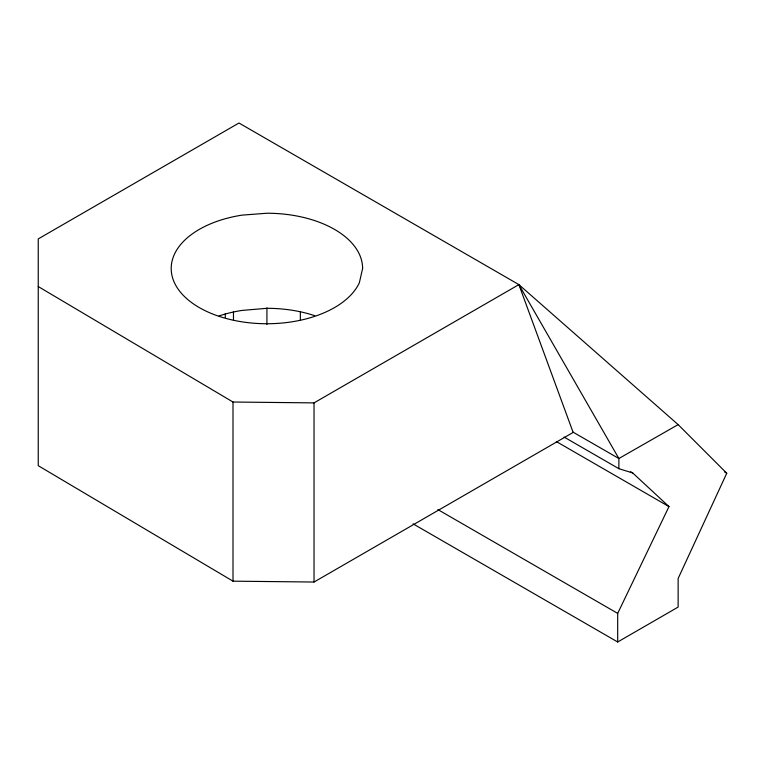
<?xml version="1.0" encoding="UTF-8"?>
<svg xmlns="http://www.w3.org/2000/svg" width="765" height="765" viewBox="0 0 765 765"><rect width="100%" height="100%" fill="white"/><g stroke="black" fill="none" stroke-linecap="round" stroke-linejoin="round"><path stroke-width="1.15" d="M38.25 286.55L233 402.027L314.032 402.887L518.88 284.618L573.148 432.426L314.032 582.031L233 581.171L38.25 465.694L38.25 238.9L238.976 123.012L518.88 284.618L678.134 424.613L726.75 473.248L678.134 578.503L678.134 607.085L617.69 641.988L413.081 523.853M617.69 641.988L617.69 613.396L668.983 506.602L632.712 472.961L630.647 471.776M678.134 424.613L618.875 458.522L573.109 432.168M564.101 437.073L618.875 468.687L632.712 472.961M724.685 472.062L726.75 473.248M556.346 441.568L668.983 506.602M437.886 509.586L617.69 613.396M518.88 284.618L618.875 458.522L618.875 468.687M314.032 402.887L314.032 582.031M300.349 311.642L300.349 319.933M266.918 307.922L266.918 324.494M233.478 311.642L233.478 319.933M233 402.027L233 581.171M225.273 313.774L225.273 317.322M219.067 315.926A95.701 55.252 0 0 1 242.142 310.408L266.918 308.305A95.701 55.252 0 0 1 314.759 315.706M362.61 268.486L359.349 282.792A95.701 55.252 0 0 1 199.244 307.559A95.701 55.252 0 0 1 242.142 215.118L266.918 213.234A95.701 55.252 0 0 1 362.61 268.486"/></g></svg>
